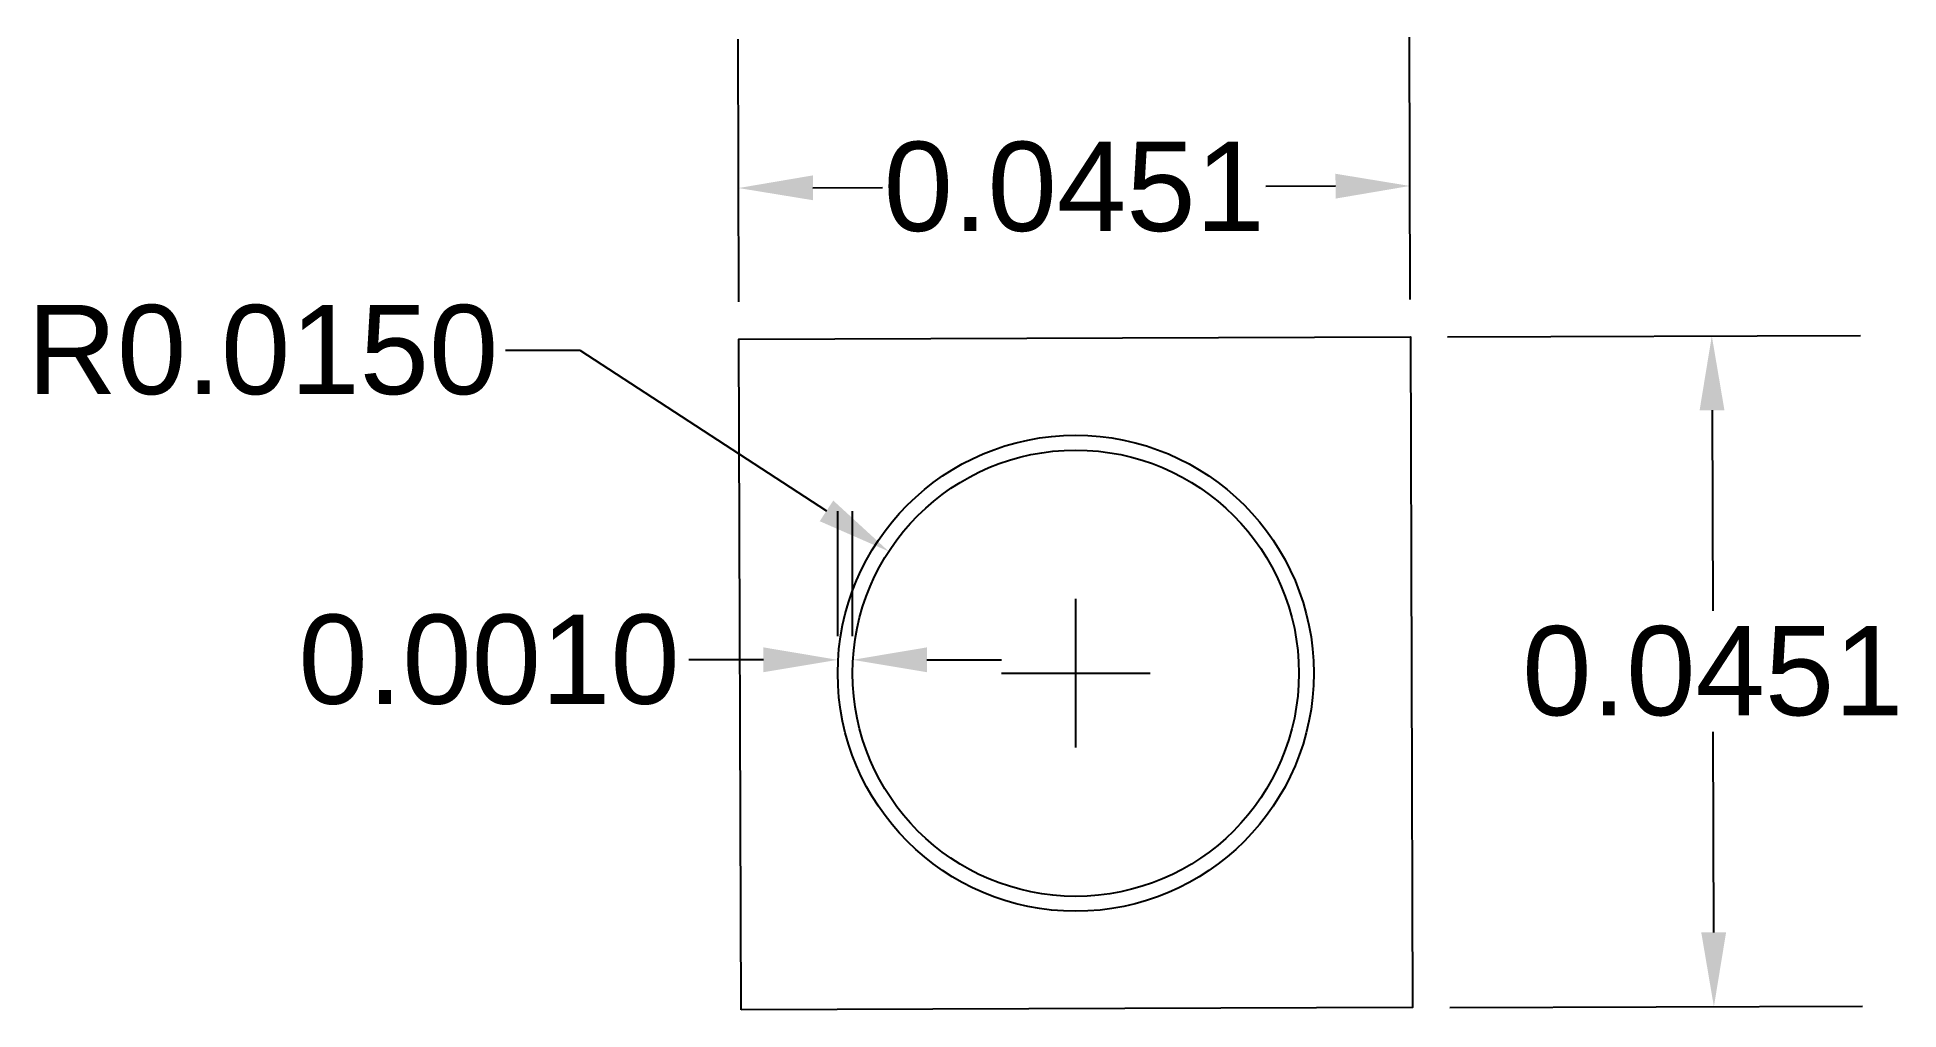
# Model space of a CAD drawing. Header units: inches. Extents: x 25.673 to 25.798, y 10.704 to 10.769.
import ezdxf

# ---------------------------------------------------------------- set-up
doc = ezdxf.new("R2010")
doc.units = ezdxf.units.IN
doc.header["$MEASUREMENT"] = 0
doc.layers.add('Coloane', color=3, linetype='Continuous')
doc.layers.add('dim', color=30, linetype='Continuous')
doc.styles.get("Standard").update_dxf_attribs({"font": 'arial.ttf'})
doc.dimstyles.get("Standard").update_dxf_attribs({"dimscale": 0, "dimtxt": 0.006, "dimasz": 0.005, "dimexe": 0.01, "dimexo": 0.0025, "dimgap": 0.001, "dimtad": 0, "dimtih": 1, "dimtoh": 1, "dimdec": 4, "dimzin": 0, "dimdsep": 46, "dimtxsty": 'Standard', "dimcen": 0.005, "dimadec": 0, "dimazin": 0, "dimtfac": 1, "dimtdec": 4, "dimtofl": 0, "dimtmove": 0, "dimatfit": 3, "dimfxl": 1, "dimtolj": 1, "dimtzin": 0, "dimarcsym": 0})

# ---------------------------------------------------------------- blocks, each defined once
blk = doc.blocks.new('*D2')
at = {"layer": 'Defpoints', "color": 0, "transparency": 16777216}
for p in [(25.76493, 10.75932), (25.71983, 10.74903, -1.685), (25.76497, 10.74918, -1.685)]:
    blk.add_point(p, dxfattribs=at)
at = {"layer": 'dim', "color": 0, "lineweight": -2, "transparency": 16777216}
for p, q in [((25.71983, 10.75153), (25.71977, 10.76918)), ((25.76496, 10.75168), (25.7649, 10.76932)), ((25.7248, 10.75919), (25.72949, 10.75921)), ((25.75993, 10.7593), (25.75524, 10.75929))]:
    blk.add_line(p, q, dxfattribs=at)
at = {"layer": 'dim', "color": 0, "transparency": 16777216}
for points in [[(25.7248, 10.76003), (25.72481, 10.75836), (25.7198, 10.75918)], [(25.75993, 10.76014), (25.75994, 10.75847), (25.76493, 10.75932)]]:
    blk.add_solid(points, dxfattribs=at)
at = {"layer": 'dim', "color": 0, "transparency": 16777216, "insert": (25.74237, 10.75925), "char_height": 0.006, "attachment_point": 5}
blk.add_mtext('\\A1;0.0451', dxfattribs=at)
blk = doc.blocks.new('*D3')
at = {"layer": 'Defpoints', "color": 0, "transparency": 16777216}
for p in [(25.76497, 10.74918, -1.685), (25.76511, 10.70408, -1.685), (25.78537, 10.70414)]:
    blk.add_point(p, dxfattribs=at)
at = {"layer": 'dim', "color": 0, "lineweight": -2, "transparency": 16777216}
for p, q in [((25.76747, 10.74918), (25.79523, 10.74927)), ((25.78525, 10.74424), (25.78529, 10.73075)), ((25.78536, 10.70914), (25.78532, 10.72263)), ((25.76761, 10.70408), (25.79537, 10.70417))]:
    blk.add_line(p, q, dxfattribs=at)
at = {"layer": 'dim', "color": 0, "transparency": 16777216}
for points in [[(25.78608, 10.74424), (25.78441, 10.74424), (25.78523, 10.74924)], [(25.78619, 10.70914), (25.78452, 10.70914), (25.78537, 10.70414)]]:
    blk.add_solid(points, dxfattribs=at)
at = {"layer": 'dim', "color": 0, "transparency": 16777216, "insert": (25.7853, 10.72669), "char_height": 0.006, "attachment_point": 5}
blk.add_mtext('\\A1;0.0451', dxfattribs=at)
blk = doc.blocks.new('*D6')
at = {"layer": 'Defpoints', "color": 0, "transparency": 16777216}
for p in [(25.72647, 10.72746), (25.72647, 10.72656, -1.685), (25.72747, 10.72656, -1.685)]:
    blk.add_point(p, dxfattribs=at)
at = {"layer": 'dim', "color": 0, "lineweight": -2, "transparency": 16777216}
for p, q in [((25.72647, 10.72906), (25.72647, 10.73746)), ((25.72747, 10.72906), (25.72747, 10.73746)), ((25.72147, 10.72746), (25.71647, 10.72746)), ((25.73247, 10.72746), (25.73747, 10.72746))]:
    blk.add_line(p, q, dxfattribs=at)
at = {"layer": 'dim', "color": 0, "transparency": 16777216}
for points in [[(25.72147, 10.7283), (25.72147, 10.72663), (25.72647, 10.72746)], [(25.73247, 10.7283), (25.73247, 10.72663), (25.72747, 10.72746)]]:
    blk.add_solid(points, dxfattribs=at)
at = {"layer": 'dim', "color": 0, "transparency": 16777216, "insert": (25.70303, 10.72746), "char_height": 0.006, "attachment_point": 5}
blk.add_mtext('\\A1;0.0010', dxfattribs=at)
blk = doc.blocks.new('*D7')
at = {"layer": 'Defpoints', "color": 0, "transparency": 16777216}
for p in [(25.7299, 10.73475, -1.685), (25.74247, 10.72656, -1.685)]:
    blk.add_point(p, dxfattribs=at)
at = {"layer": 'dim', "color": 0, "lineweight": -2, "transparency": 16777216}
for p, q in [((25.70413, 10.74828), (25.70913, 10.74828)), ((25.70913, 10.74828), (25.72571, 10.73748)), ((25.74247, 10.72156), (25.74247, 10.73156)), ((25.73747, 10.72656), (25.74747, 10.72656))]:
    blk.add_line(p, q, dxfattribs=at)
at = {"layer": 'dim', "color": 0, "transparency": 16777216}
blk.add_solid([(25.72617, 10.73817), (25.72526, 10.73678), (25.7299, 10.73475)], dxfattribs=at)
at = {"layer": 'dim', "color": 0, "transparency": 16777216, "insert": (25.68781, 10.74828), "char_height": 0.006, "attachment_point": 5}
blk.add_mtext('\\A1;R0.0150', dxfattribs=at)

msp = doc.modelspace()

# ---------------------------------------------------------------- linework, layer by layer
at = {"layer": 'Coloane'}
msp.add_polyline3d([(25.71998, 10.70394, -1.685), (25.71983, 10.74903, -1.685), (25.76497, 10.74918, -1.685), (25.76511, 10.70408, -1.685)], close=True, dxfattribs=at)
for radius in [0.016, 0.015]:
    msp.add_circle((25.74247, 10.72656, -1.685), radius, dxfattribs=at)

# ---------------------------------------------------------------- dimensions: what is measured, and where the dimension line sits
at = {"layer": 'dim'}
for p1, p2, distance, picture, middle in [((25.71983, 10.74903, -1.685), (25.76497, 10.74918, -1.685), 0.01014, '*D2', (25.74237, 10.75925)), ((25.76497, 10.74918, -1.685), (25.76511, 10.70408, -1.685), 0.02027, '*D3', (25.7853, 10.72669))]:
    dim = msp.add_aligned_dim(p1=p1, p2=p2, distance=distance, dimstyle='Standard', override={"dimscale": 1}, dxfattribs=at)
    dim.commit()
    dim.dimension.update_dxf_attribs({"geometry": picture, "text_midpoint": middle})
dim = msp.add_radius_dim(center=(25.74247, 10.72656, -1.685), mpoint=(25.7299, 10.73475, -1.685), dimstyle='Standard', override={"dimscale": 1}, dxfattribs=at)
dim.commit()
dim.dimension.update_dxf_attribs({"geometry": '*D7', "text_midpoint": (25.68781, 10.74828), "dimtype": 164})
dim = msp.add_linear_dim(base=(25.72647, 10.72746), p1=(25.72747, 10.72656, -1.685), p2=(25.72647, 10.72656, -1.685), dimstyle='Standard', override={"dimscale": 1}, dxfattribs=at)
dim.commit()
dim.dimension.update_dxf_attribs({"geometry": '*D6', "text_midpoint": (25.70303, 10.72746)})

doc.saveas('drawing.dxf')
